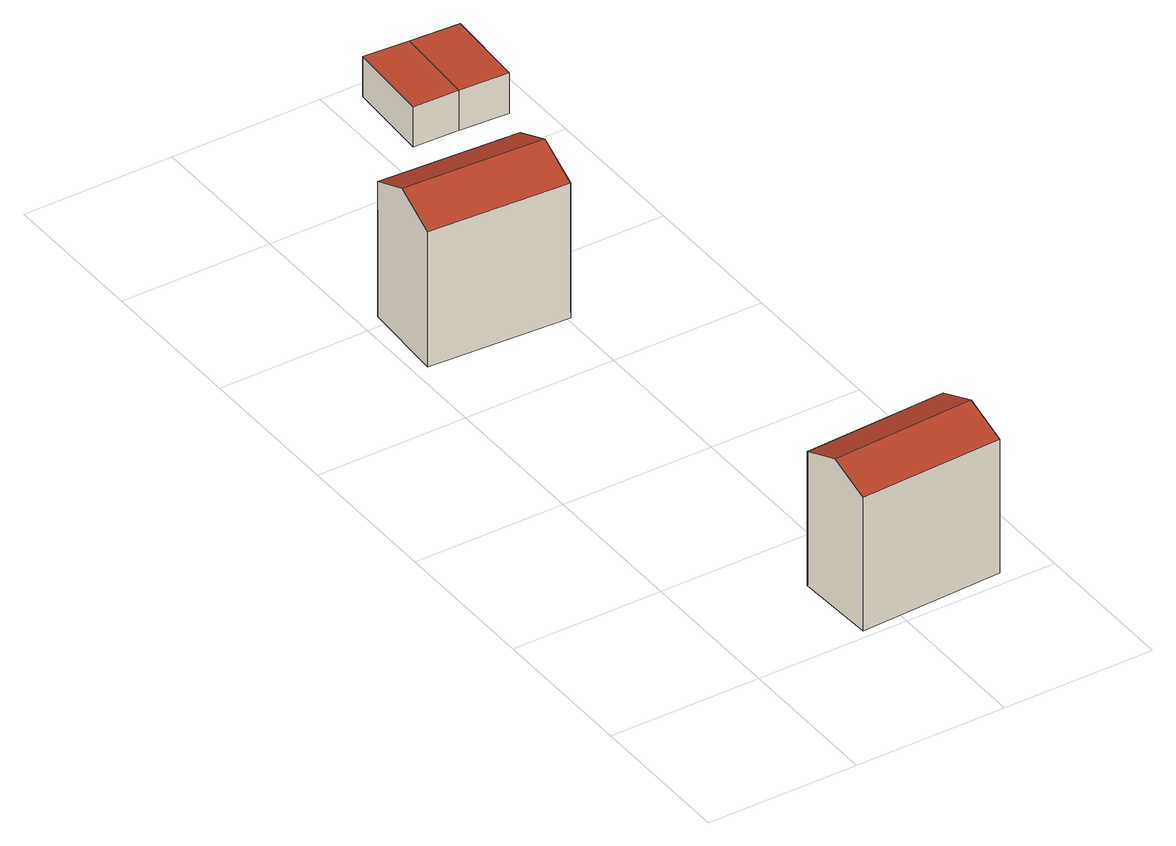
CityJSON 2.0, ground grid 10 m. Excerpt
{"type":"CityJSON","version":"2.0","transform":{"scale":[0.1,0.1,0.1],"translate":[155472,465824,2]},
"CityObjects":{
"building1":{"type":"Building","attributes":{"b3_bag_bag_overlap":0,"b3_bouwlagen":3,"b3_dak_type":"slanted","b3_extrusie":"standard","b3_h_dak_50p":11.58,"b3_h_dak_70p":12.36,"b3_h_dak_max":13.27,"b3_h_dak_min":10.31,"b3_h_maaiveld":2.98,"b3_is_glas_dak":false,"b3_kas_warenhuis":false,"b3_kwaliteitsindicator":true,"b3_mutatie_ahn3_ahn4":false,"b3_mutatie_ahn4_ahn5":false,"b3_n_nok":0,"b3_n_vlakken":2,"b3_opp_buitenmuur":106.08,"b3_opp_dak_plat":9.45,"b3_opp_dak_schuin":45.55,"b3_opp_grond":51.76,"b3_opp_scheidingsmuur":156.53,"b3_rmse_lod12":1.04,"b3_rmse_lod13":1.04,"b3_rmse_lod22":0.213,"b3_t_run":34,"b3_val3dity_lod12":"[]","b3_val3dity_lod13":"[]","b3_val3dity_lod22":"[]","b3_volume_lod12":483.69,"b3_volume_lod13":483.69,"b3_volume_lod22":452.63,"geconstateerd":false,"oorspronkelijkbouwjaar":1989,"status":"Pand in gebruik"},"children":["building1-1"]},
"building1-1":{"type":"BuildingPart","parents":["building1"],"geometry":[{"type":"Solid","lod":"2.2","boundaries":[[[[0,1,2,3]],[[4,5,6,7]],[[5,4,1,0]],[[4,7,8,2,1]],[[9,8,7,6]],[[8,9,3,2]],[[9,6,5,0,3]]]],"semantics":{"surfaces":[{"type":"GroundSurface"},{"type":"RoofSurface"},{"type":"WallSurface"}],"values":[[0,1,2,2,1,2,2]]}}]},
"building2":{"type":"Building","attributes":{"b3_bag_bag_overlap":0,"b3_bouwlagen":3,"b3_dak_type":"slanted","b3_extrusie":"standard","b3_h_dak_50p":11.49,"b3_h_dak_70p":12.24,"b3_h_dak_max":13.2,"b3_h_dak_min":10.34,"b3_h_maaiveld":2.91,"b3_is_glas_dak":false,"b3_kas_warenhuis":false,"b3_kwaliteitsindicator":true,"b3_mutatie_ahn3_ahn4":false,"b3_mutatie_ahn4_ahn5":false,"b3_n_nok":0,"b3_n_vlakken":2,"b3_opp_buitenmuur":105.82,"b3_opp_dak_plat":9.51,"b3_opp_dak_schuin":45.56,"b3_opp_grond":51.86,"b3_opp_scheidingsmuur":158.12,"b3_rmse_lod12":0.963,"b3_rmse_lod13":0.963,"b3_rmse_lod22":0.0761,"b3_t_run":35,"b3_val3dity_lod12":"[]","b3_val3dity_lod13":"[]","b3_val3dity_lod22":"[]","b3_volume_lod12":484.27,"b3_volume_lod13":484.27,"b3_volume_lod22":456.31,"geconstateerd":false,"oorspronkelijkbouwjaar":1989,"status":"Pand in gebruik"},"children":["building2-1"]},
"building2-1":{"type":"BuildingPart","parents":["building2"],"geometry":[{"type":"Solid","lod":"2.2","boundaries":[[[[10,11,12,13]],[[14,15,16,17]],[[15,14,11,10]],[[14,17,18,12,11]],[[19,18,17,16]],[[18,19,13,12]],[[19,16,15,10,13]]]],"semantics":{"surfaces":[{"type":"GroundSurface"},{"type":"RoofSurface"},{"type":"WallSurface"}],"values":[[0,1,2,2,1,2,2]]}}]},
"building3":{"type":"Building","attributes":{"b3_bag_bag_overlap":0,"b3_dak_type":"horizontal","b3_extrusie":"standard","b3_h_dak_50p":5.49,"b3_h_dak_70p":5.5,"b3_h_dak_max":5.57,"b3_h_dak_min":5.46,"b3_h_maaiveld":2.72,"b3_is_glas_dak":false,"b3_kas_warenhuis":false,"b3_kwaliteitsindicator":true,"b3_mutatie_ahn3_ahn4":false,"b3_mutatie_ahn4_ahn5":false,"b3_n_nok":0,"b3_n_vlakken":1,"b3_opp_buitenmuur":32.16,"b3_opp_dak_plat":16.62,"b3_opp_dak_schuin":0,"b3_opp_grond":16.62,"b3_opp_scheidingsmuur":15.31,"b3_rmse_lod12":0.0286,"b3_rmse_lod13":0.0286,"b3_rmse_lod22":0.0273,"b3_t_run":15,"b3_val3dity_lod12":"[]","b3_val3dity_lod13":"[]","b3_val3dity_lod22":"[]","b3_volume_lod12":46.14,"b3_volume_lod13":46.14,"b3_volume_lod22":46.12,"geconstateerd":false,"oorspronkelijkbouwjaar":1989,"status":"Pand in gebruik"},"children":["building3-1"]},
"building3-1":{"type":"BuildingPart","parents":["building3"],"geometry":[{"type":"Solid","lod":"2.2","boundaries":[[[[20,21,22,23]],[[24,25,26,27]],[[27,26,21,20]],[[26,25,22,21]],[[25,24,23,22]],[[24,27,20,23]]]],"semantics":{"surfaces":[{"type":"GroundSurface"},{"type":"RoofSurface"},{"type":"WallSurface"}],"values":[[0,1,2,2,2,2]]}}]},
"building4":{"type":"Building","attributes":{"b3_bag_bag_overlap":0,"b3_dak_type":"horizontal","b3_extrusie":"standard","b3_h_dak_50p":5.49,"b3_h_dak_70p":5.5,"b3_h_dak_max":5.53,"b3_h_dak_min":5.46,"b3_h_maaiveld":2.72,"b3_is_glas_dak":false,"b3_kas_warenhuis":false,"b3_kwaliteitsindicator":true,"b3_mutatie_ahn3_ahn4":false,"b3_mutatie_ahn4_ahn5":false,"b3_n_nok":0,"b3_n_vlakken":1,"b3_opp_buitenmuur":28.08,"b3_opp_dak_plat":18.55,"b3_opp_dak_schuin":0,"b3_opp_grond":18.55,"b3_opp_scheidingsmuur":21.11,"b3_rmse_lod12":0.021,"b3_rmse_lod13":0.021,"b3_rmse_lod22":0.0197,"b3_t_run":13,"b3_val3dity_lod12":"[]","b3_val3dity_lod13":"[]","b3_val3dity_lod22":"[]","b3_volume_lod12":51.49,"b3_volume_lod13":51.49,"b3_volume_lod22":51.35,"geconstateerd":false,"oorspronkelijkbouwjaar":1989,"status":"Pand in gebruik"},"children":["building4-1"]},
"building4-1":{"type":"BuildingPart","parents":["building4"],"geometry":[{"type":"Solid","lod":"2.2","boundaries":[[[[22,21,28,29]],[[30,31,26,25]],[[25,26,21,22]],[[26,31,28,21]],[[31,30,29,28]],[[30,25,22,29]]]],"semantics":{"surfaces":[{"type":"GroundSurface"},{"type":"RoofSurface"},{"type":"WallSurface"}],"values":[[0,1,2,2,2,2]]}}]}
},
"vertices":[
[70,56,10],[165,61,10],[167,6,10],[72,2,10],[165,61,103],[70,56,103],[71,29,114],[166,34,114],[167,6,103],[72,2,103],
[11,406,9],[104,401,9],[101,345,9],[8,350,9],[104,401,103],[11,406,103],[9,378,116],[102,373,116],[101,345,103],[8,350,103],
[122,589,7],[152,587,7],[149,532,7],[119,533,7],[119,533,35],[149,532,35],[152,587,35],[122,589,35],
[185,585,7],[182,530,7],[182,530,35],[185,585,35]
]}
